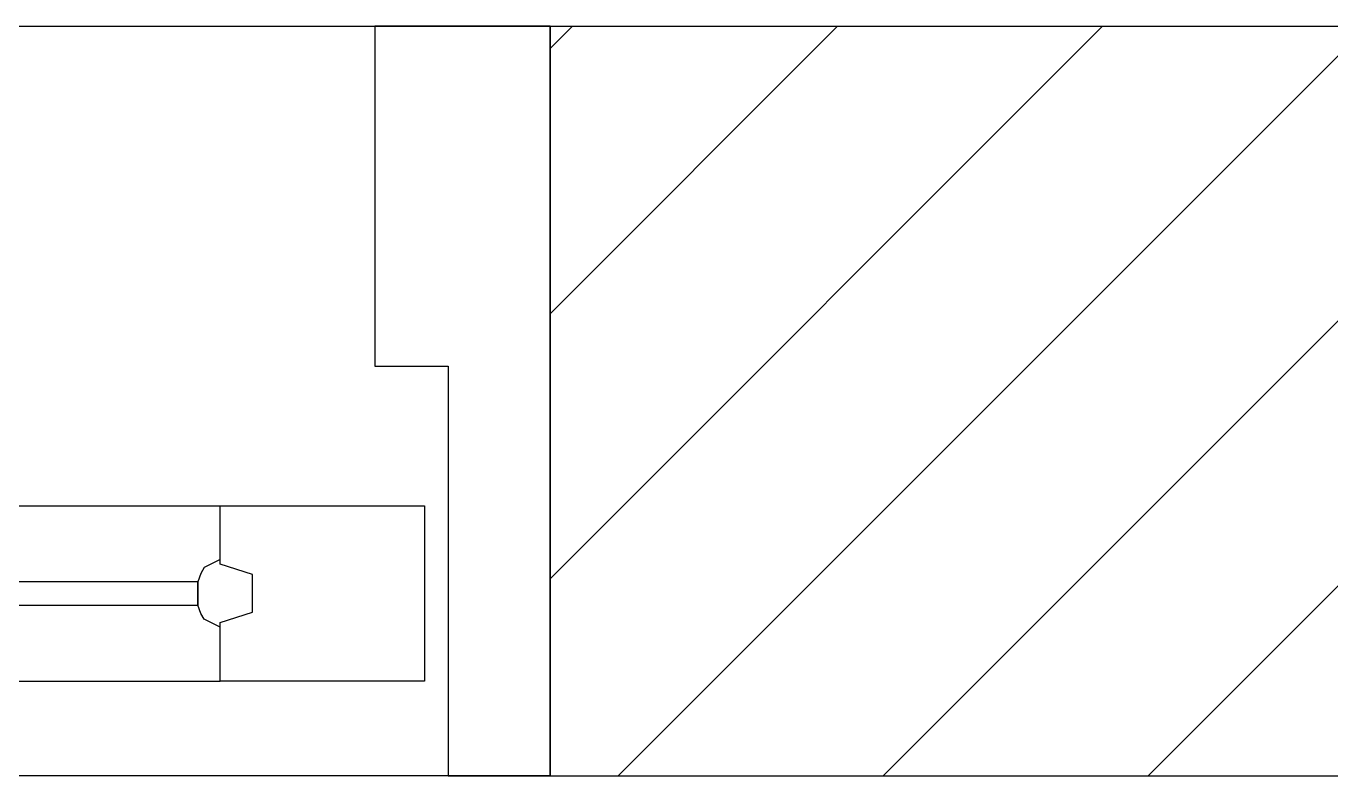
# Model space of a CAD drawing. Header units: inches. Extents: x 211248 to 488355, y -41604 to -7105.
# Drawn here: x 241889.4 to 242150.5, y -18780.2 to -18630.2 of the extents above; entities that cross this region are included whole.
import ezdxf

# ---------------------------------------------------------------- set-up
doc = ezdxf.new("R2010")
doc.units = ezdxf.units.IN
doc.header["$LTSCALE"] = 60
doc.header["$MEASUREMENT"] = 0
for name, color, linetype in [('03-WAL NEW', 3, 'Continuous'), ('도면층4', 4, 'Continuous'), ('도면층8', 8, 'Continuous')]:
    doc.layers.add(name, color=color, linetype=linetype)

msp = doc.modelspace()

# ---------------------------------------------------------------- hatches: boundary and pattern name
at = {"layer": '03-WAL NEW'}
h = msp.add_hatch(dxfattribs=at)
h.set_pattern_fill('ANSI31', color=256, scale=300)
h.set_pattern_definition([(45, (21343, -22487), (-26.516504, 26.516504), [])])
h.paths.add_polyline_path([(242791.2, -18780.23), (242791.2, -18630.23), (241994.2, -18630.23), (241994.2, -18780.23)])
h.paths.add_polyline_path([(240818.2, -18630.23), (240021.2, -18630.23), (240021.2, -18780.23), (240818.2, -18780.23)])

# ---------------------------------------------------------------- linework, layer by layer
for p, q in [((241994.2, -18780.23), (241994.2, -18630.23)), ((241994.2, -18630.23), (242791.2, -18630.23)), ((241994.2, -18780.23), (242791.2, -18780.23))]:
    msp.add_line(p, q, dxfattribs=at)
at = {"layer": '도면층4', "color": 8}
msp.add_lwpolyline([(240818.2, -18630.23), (241994.2, -18630.23), (241994.2, -18780.23), (240818.2, -18780.23)], close=True, dxfattribs=at)
at = {"layer": '도면층8', "color": 8}
for p, q in [((240838.59, -18630.23), (241959.13, -18630.23)), ((241624.42, -18726.17), (241928.17, -18726.17)), ((241624.42, -18761.25), (241928.17, -18761.25)), ((241994.2, -18780.23), (240818.2, -18780.23))]:
    msp.add_line(p, q, dxfattribs=at)
for points in [[(241994.2, -18630.23), (241994.2, -18630.23), (241959.13, -18630.23), (241959.13, -18698.26), (241973.82, -18698.26), (241973.82, -18780.23), (241994.2, -18780.23), (241994.2, -18630.23)], [(241928.17, -18736.94), (241924.96, -18738.55), (241924.35, -18739.71), (241923.71, -18741.37)], [(241923.71, -18741.37), (241628.88, -18741.37), (241628.88, -18746.05), (241923.71, -18746.05), (241923.71, -18741.37), (241923.71, -18746.05)], [(241928.17, -18750.48), (241924.96, -18748.86), (241924.35, -18747.71), (241923.71, -18746.05)]]:
    msp.add_lwpolyline(points, dxfattribs=at)
msp.add_lwpolyline([(241928.17, -18737.86), (241928.17, -18726.17), (241969.09, -18726.17), (241969.09, -18761.25), (241928.17, -18761.25), (241928.17, -18749.56), (241934.66, -18747.48), (241934.66, -18739.94)], close=True, dxfattribs=at)

doc.saveas('drawing.dxf')
